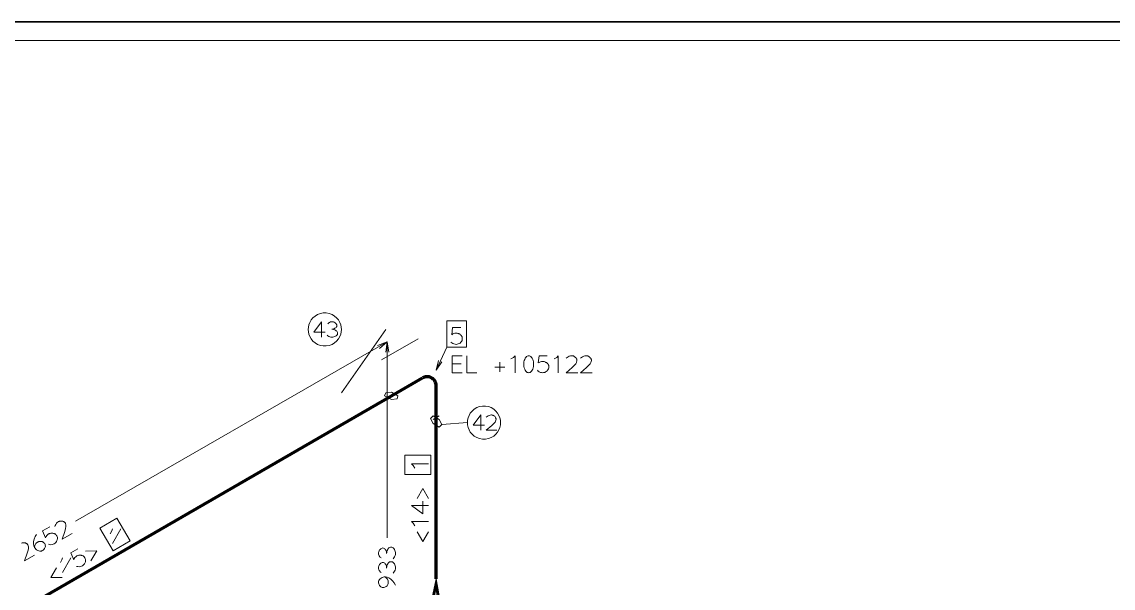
# Model space of a CAD drawing. Header units: millimetres. Extents: x 8 to 586, y 8 to 412.
# Drawn here: x 185.4 to 361.8, y 320.5 to 412 of the extents above; entities that cross this region are included whole.
import ezdxf

# ---------------------------------------------------------------- set-up
doc = ezdxf.new("R2010")
doc.units = ezdxf.units.MM
for name, color, linetype in [('BORDER', 7, 'Continuous'), ('SOURCE_PIPE', 7, 'Continuous'), ('SOURCE_TRACE', 8, 'Continuous')]:
    doc.layers.add(name, color=color, linetype=linetype)

msp = doc.modelspace()

# ---------------------------------------------------------------- linework, layer by layer
at = {"layer": 'BORDER', "lineweight": 35}
msp.add_lwpolyline([(8, 8), (586, 8), (586, 412), (8, 412)], close=True, dxfattribs=at)
at = {"layer": 'BORDER', "lineweight": 18}
msp.add_lwpolyline([(11, 11), (583, 11), (583, 409), (11, 409)], close=True, dxfattribs=at)
at = {"layer": 'SOURCE_PIPE', "lineweight": 70}
for p, q in [((245.13, 351.55), (250.19, 354.45)), ((252.36, 347.39), (252.36, 353.21)), ((148.77, 295.91), (245.13, 351.55)), ((252.36, 321.95), (252.36, 347.39))]:
    msp.add_line(p, q, dxfattribs=at)
msp.add_lwpolyline([(252.36, 353.21), (252.36, 353.36), (252.31, 353.53), (252.27, 353.68), (252.21, 353.83), (252.14, 353.98), (252.04, 354.13), (251.91, 354.23), (251.78, 354.36), (251.63, 354.45), (251.49, 354.53), (251.31, 354.6), (251.15, 354.64), (250.98, 354.64), (250.81, 354.64), (250.64, 354.62), (250.49, 354.57), (250.34, 354.51), (250.19, 354.45)], dxfattribs=at)
at = {"layer": 'SOURCE_TRACE', "lineweight": 13}
for p, q in [((237.06, 352.06), (244.22, 362.27)), ((194.07, 331.27), (244.47, 360.27)), ((243.54, 357.37), (249.45, 360.78)), ((243.54, 357.37), (249.45, 360.78)), ((244.47, 328.6), (244.47, 360.27)), ((252.36, 355.7), (254.1, 359.44)), ((254.95, 356.71), (256.44, 356.71)), ((262.68, 355.43), (262.68, 356.98)), ((265.13, 355.28), (265.13, 358.03)), ((272.12, 355.28), (272.12, 358.03)), ((261.88, 356.2), (263.47, 356.2)), ((273.41, 355.28), (275.26, 355.28)), ((275.73, 355.28), (277.6, 355.28)), ((244.05, 350.97), (245.13, 351.55)), ((251.87, 347.73), (252.87, 348.3)), ((253.27, 346.9), (257.43, 347.22)), ((260.47, 345.98), (262.17, 345.98)), ((248.4, 340.54), (251.15, 340.54)), ((200.02, 327.66), (201.4, 330.05)), ((248.4, 331.22), (251.15, 331.22)), ((191.91, 328.37), (193.52, 329.3)), ((185.83, 324.87), (187.44, 325.81)), ((191.95, 323.01), (193.31, 325.38))]:
    msp.add_line(p, q, dxfattribs=at)
for points in [[(231.68, 362.27), (231.72, 361.89), (231.79, 361.51), (231.96, 361.12), (232.15, 360.74), (232.45, 360.4), (232.81, 360.1), (233.21, 359.86), (233.66, 359.67), (234.13, 359.61), (234.61, 359.61), (235.08, 359.67), (235.55, 359.86), (235.93, 360.1), (236.29, 360.4), (236.59, 360.74), (236.8, 361.12), (236.95, 361.51), (237.04, 361.89), (237.06, 362.27), (237.04, 362.66), (236.95, 363.04), (236.8, 363.42), (236.59, 363.81), (236.29, 364.15), (235.93, 364.45), (235.55, 364.68), (235.08, 364.87), (234.61, 364.94), (234.13, 364.94), (233.66, 364.87), (233.21, 364.68), (232.81, 364.45), (232.45, 364.15), (232.15, 363.81), (231.96, 363.42), (231.79, 363.04), (231.72, 362.66), (231.68, 362.27)], [(233.83, 361.01), (233.83, 363.51), (232.62, 361.85), (234.44, 361.85)], [(234.87, 363.17), (234.93, 363.25), (235.04, 363.34), (235.15, 363.42), (235.29, 363.49), (235.4, 363.51), (235.53, 363.51), (235.66, 363.51), (235.78, 363.49), (235.91, 363.45), (236.04, 363.36), (236.12, 363.3), (236.21, 363.21), (236.27, 363.08), (236.31, 363), (236.31, 362.89), (236.31, 362.78), (236.27, 362.7), (236.21, 362.61), (236.12, 362.53), (236.02, 362.47), (235.89, 362.4), (235.76, 362.36), (235.63, 362.34), (235.51, 362.34), (235.66, 362.32), (235.8, 362.27), (235.95, 362.23), (236.1, 362.17), (236.21, 362.08), (236.31, 362), (236.38, 361.89), (236.42, 361.78), (236.44, 361.68), (236.42, 361.57), (236.4, 361.46), (236.31, 361.36), (236.23, 361.27), (236.12, 361.19), (235.97, 361.12), (235.83, 361.06), (235.68, 361.04), (235.53, 361.01), (235.36, 361.04), (235.19, 361.08), (235.04, 361.16), (234.87, 361.27), (234.74, 361.38)], [(254.89, 361.42), (255.01, 362.61), (256.35, 362.61)], [(243.22, 359.2), (244.47, 360.27), (242.88, 359.69)], [(244.71, 358.6), (244.47, 360.27), (244.22, 358.6)], [(254.76, 360.25), (254.91, 360.12), (255.08, 360.01), (255.25, 359.93), (255.44, 359.88), (255.61, 359.86), (255.78, 359.88), (255.95, 359.93), (256.1, 359.99), (256.24, 360.08), (256.37, 360.2), (256.48, 360.33), (256.56, 360.48), (256.61, 360.63), (256.61, 360.78), (256.61, 360.84), (256.61, 360.93), (256.58, 361.01), (256.56, 361.08), (256.52, 361.16), (256.48, 361.25), (256.42, 361.31), (256.35, 361.38), (256.29, 361.44), (256.22, 361.51), (256.14, 361.55), (256.05, 361.59), (255.97, 361.63), (255.86, 361.65), (255.78, 361.68), (255.69, 361.68), (255.61, 361.68), (255.42, 361.68), (255.22, 361.61), (255.05, 361.55), (254.89, 361.42)], [(252.78, 357.28), (252.36, 355.7), (253.27, 357.05)], [(256.56, 358.03), (254.95, 358.03), (254.95, 355.28), (256.56, 355.28)], [(257.35, 358.03), (257.35, 355.28), (258.96, 355.28)], [(264.45, 357.52), (264.89, 357.77), (265.13, 358.03)], [(267.34, 355.28), (267.46, 355.3), (267.57, 355.34), (267.7, 355.43), (267.8, 355.53), (267.89, 355.68), (267.99, 355.85), (268.06, 356.07), (268.1, 356.3), (268.14, 356.54), (268.14, 356.79), (268.1, 357.03), (268.06, 357.24), (267.99, 357.45), (267.89, 357.64), (267.8, 357.77), (267.7, 357.9), (267.57, 357.97), (267.46, 358.01), (267.34, 358.03), (267.23, 358.01), (267.12, 357.97), (267, 357.9), (266.89, 357.77), (266.78, 357.64), (266.7, 357.45), (266.61, 357.24), (266.57, 357.03), (266.55, 356.79), (266.55, 356.54), (266.57, 356.3), (266.61, 356.07), (266.7, 355.85), (266.78, 355.68), (266.89, 355.53), (267, 355.43), (267.12, 355.34), (267.23, 355.3), (267.34, 355.28)], [(268.74, 355.68), (268.89, 355.56), (269.06, 355.45), (269.25, 355.34), (269.42, 355.3), (269.61, 355.28), (269.76, 355.3), (269.93, 355.34), (270.08, 355.41), (270.25, 355.51), (270.35, 355.62), (270.46, 355.77), (270.54, 355.9), (270.59, 356.05), (270.61, 356.2), (270.61, 356.28), (270.59, 356.37), (270.59, 356.43), (270.54, 356.52), (270.52, 356.6), (270.46, 356.66), (270.42, 356.73), (270.35, 356.81), (270.29, 356.88), (270.2, 356.92), (270.12, 356.96), (270.04, 357.01), (269.95, 357.05), (269.86, 357.09), (269.78, 357.11), (269.69, 357.11), (269.61, 357.11), (269.4, 357.09), (269.23, 357.05), (269.06, 356.96), (268.87, 356.86)], [(268.87, 356.86), (269.01, 358.03), (270.33, 358.03)], [(271.44, 357.52), (271.88, 357.77), (272.12, 358.03)], [(273.41, 357.64), (273.56, 357.77), (273.71, 357.88), (273.9, 357.97), (274.09, 358.01), (274.26, 358.03), (274.35, 358.03), (274.41, 358.01), (274.5, 358.01), (274.58, 357.99), (274.65, 357.94), (274.71, 357.92), (274.77, 357.88), (274.86, 357.82), (274.92, 357.77), (274.96, 357.71), (275.01, 357.67), (275.05, 357.6), (275.09, 357.52), (275.11, 357.47), (275.13, 357.41), (275.13, 357.35), (275.13, 357.26), (275.09, 356.94), (274.96, 356.73), (274.75, 356.49), (274.39, 356.13), (273.41, 355.28)], [(275.73, 357.64), (275.9, 357.77), (276.05, 357.88), (276.24, 357.97), (276.43, 358.01), (276.6, 358.03), (276.69, 358.03), (276.75, 358.01), (276.81, 358.01), (276.9, 357.99), (276.98, 357.94), (277.05, 357.92), (277.13, 357.88), (277.2, 357.82), (277.24, 357.77), (277.3, 357.71), (277.34, 357.67), (277.39, 357.6), (277.43, 357.52), (277.45, 357.47), (277.45, 357.41), (277.47, 357.35), (277.47, 357.26), (277.41, 356.94), (277.28, 356.73), (277.09, 356.49), (276.71, 356.13), (275.73, 355.28)], [(245.13, 350.97), (246.05, 351.06), (246.19, 351.55), (245.13, 352.12), (244.22, 352.06), (244.05, 351.55), (245.13, 350.97)], [(262.79, 347.22), (262.77, 347.6), (262.68, 347.98), (262.53, 348.37), (262.32, 348.75), (262.02, 349.09), (261.68, 349.39), (261.28, 349.65), (260.83, 349.82), (260.37, 349.9), (259.88, 349.9), (259.39, 349.82), (258.94, 349.65), (258.54, 349.39), (258.18, 349.09), (257.9, 348.75), (257.69, 348.37), (257.54, 347.98), (257.46, 347.6), (257.43, 347.22), (257.46, 346.85), (257.54, 346.45), (257.69, 346.07), (257.9, 345.7), (258.18, 345.34), (258.54, 345.04), (258.94, 344.79), (259.39, 344.64), (259.88, 344.55), (260.37, 344.55), (260.83, 344.64), (261.28, 344.79), (261.68, 345.04), (262.02, 345.34), (262.32, 345.7), (262.53, 346.07), (262.68, 346.45), (262.77, 346.85), (262.79, 347.22)], [(252.87, 347.73), (253.27, 346.9), (252.87, 346.47), (251.87, 347.07), (251.44, 347.9), (251.87, 348.3), (252.87, 347.73)], [(259.58, 345.98), (259.58, 348.47), (258.37, 346.81), (260.18, 346.81)], [(260.47, 348.09), (260.62, 348.22), (260.77, 348.33), (260.94, 348.39), (261.11, 348.45), (261.26, 348.47), (261.34, 348.47), (261.41, 348.45), (261.47, 348.45), (261.56, 348.43), (261.62, 348.39), (261.68, 348.37), (261.73, 348.33), (261.81, 348.28), (261.85, 348.24), (261.9, 348.18), (261.94, 348.13), (261.98, 348.07), (262, 348.01), (262.02, 347.96), (262.05, 347.9), (262.07, 347.84), (262.07, 347.77), (262, 347.47), (261.9, 347.28), (261.71, 347.07), (261.37, 346.75), (260.47, 345.98)], [(248.91, 339.88), (248.66, 340.31), (248.4, 340.54)], [(251.15, 334.98), (250.23, 336.58), (249.32, 334.98)], [(251.15, 333.82), (248.4, 333.82), (250.23, 332.5), (250.23, 334.51)], [(197.98, 330.18), (200.72, 331.76), (202.89, 328.09), (200.15, 326.51), (197.98, 330.18)], [(189.21, 328.62), (188.72, 329.71), (189.89, 330.39)], [(190.72, 330.41), (190.8, 330.58), (190.89, 330.77), (190.99, 330.95), (191.12, 331.07), (191.27, 331.18), (191.33, 331.22), (191.42, 331.24), (191.48, 331.27), (191.57, 331.29), (191.63, 331.31), (191.71, 331.31), (191.8, 331.31), (191.88, 331.31), (191.95, 331.29), (192.03, 331.27), (192.1, 331.24), (192.16, 331.2), (192.22, 331.16), (192.29, 331.12), (192.33, 331.07), (192.37, 331.01), (192.42, 330.97), (192.52, 330.65), (192.52, 330.41), (192.46, 330.09), (192.31, 329.6), (191.91, 328.37)], [(199.68, 329.26), (199.94, 329.71), (200.02, 330.05)], [(248.91, 330.54), (248.66, 330.99), (248.4, 331.22)], [(187.74, 329.13), (187.55, 328.79), (187.38, 328.41), (187.29, 328.02), (187.27, 327.66), (187.32, 327.32), (187.42, 327.04), (187.53, 326.91), (187.63, 326.79), (187.78, 326.66), (187.95, 326.57), (188.12, 326.51), (188.29, 326.45), (188.44, 326.45), (188.57, 326.47), (188.68, 326.53), (188.82, 326.62), (188.93, 326.72), (189.04, 326.85), (189.1, 326.98), (189.16, 327.11), (189.19, 327.26), (189.16, 327.41), (189.14, 327.53), (189.08, 327.66), (189.06, 327.7), (189.02, 327.77), (188.95, 327.81), (188.91, 327.85), (188.85, 327.9), (188.78, 327.94), (188.72, 327.96), (188.65, 328), (188.57, 328), (188.51, 328.02), (188.42, 328.02), (188.36, 328.02), (188.27, 328.02), (188.21, 328), (188.14, 327.98), (188.08, 327.96), (188.02, 327.94), (187.76, 327.77), (187.66, 327.66), (187.57, 327.55), (187.51, 327.38), (187.42, 327.04)], [(189.67, 327.55), (189.89, 327.51), (190.08, 327.49), (190.27, 327.51), (190.46, 327.55), (190.63, 327.64), (190.76, 327.73), (190.89, 327.85), (190.97, 327.98), (191.06, 328.15), (191.12, 328.3), (191.14, 328.49), (191.14, 328.64), (191.1, 328.79), (191.03, 328.92), (190.99, 329), (190.95, 329.07), (190.89, 329.11), (190.82, 329.18), (190.76, 329.22), (190.67, 329.26), (190.59, 329.3), (190.5, 329.32), (190.42, 329.35), (190.33, 329.37), (190.23, 329.37), (190.14, 329.37), (190.06, 329.35), (189.95, 329.32), (189.87, 329.3), (189.78, 329.26), (189.7, 329.22), (189.55, 329.11), (189.42, 328.98), (189.31, 328.81), (189.21, 328.62)], [(251.15, 329.58), (250.23, 327.98), (249.32, 329.58)], [(185.34, 327.75), (185.42, 327.77), (185.51, 327.79), (185.57, 327.79), (185.66, 327.81), (185.74, 327.81), (185.83, 327.79), (185.89, 327.79), (185.98, 327.77), (186.04, 327.73), (186.1, 327.7), (186.17, 327.66), (186.23, 327.62), (186.27, 327.55), (186.32, 327.51), (186.34, 327.47), (186.47, 327.15), (186.47, 326.89), (186.4, 326.6), (186.25, 326.1), (185.83, 324.87)], [(193.78, 325.06), (193.29, 326.15), (194.43, 326.83)], [(196.56, 324.89), (197.49, 326.49), (195.67, 326.47)], [(243.48, 325.36), (243.35, 325.44), (243.26, 325.55), (243.18, 325.68), (243.11, 325.81), (243.07, 325.96), (243.07, 326.08), (243.07, 326.23), (243.09, 326.36), (243.16, 326.51), (243.22, 326.64), (243.3, 326.74), (243.43, 326.83), (243.54, 326.89), (243.64, 326.94), (243.77, 326.96), (243.86, 326.94), (243.96, 326.89), (244.07, 326.83), (244.15, 326.72), (244.24, 326.62), (244.3, 326.49), (244.35, 326.34), (244.37, 326.21), (244.37, 326.06), (244.39, 326.23), (244.41, 326.38), (244.47, 326.55), (244.56, 326.7), (244.64, 326.85), (244.75, 326.96), (244.86, 327.02), (244.98, 327.09), (245.09, 327.09), (245.22, 327.09), (245.32, 327.04), (245.43, 326.96), (245.54, 326.85), (245.64, 326.72), (245.71, 326.57), (245.77, 326.4), (245.79, 326.25), (245.81, 326.08), (245.79, 325.89), (245.75, 325.72), (245.64, 325.53), (245.54, 325.38), (245.41, 325.23)], [(191.63, 324.59), (191.86, 325.04), (191.95, 325.38)], [(194.24, 323.99), (194.43, 323.95), (194.63, 323.93), (194.82, 323.95), (195.01, 324.01), (195.18, 324.08), (195.31, 324.16), (195.43, 324.29), (195.54, 324.42), (195.6, 324.59), (195.67, 324.74), (195.69, 324.93), (195.69, 325.08), (195.65, 325.23), (195.58, 325.38), (195.54, 325.44), (195.5, 325.51), (195.45, 325.55), (195.37, 325.61), (195.31, 325.68), (195.24, 325.7), (195.16, 325.74), (195.05, 325.76), (194.97, 325.78), (194.88, 325.81), (194.77, 325.81), (194.69, 325.81), (194.6, 325.78), (194.5, 325.76), (194.43, 325.74), (194.33, 325.7), (194.26, 325.68), (194.12, 325.55), (193.97, 325.42), (193.86, 325.25), (193.78, 325.06)], [(243.48, 323.01), (243.35, 323.1), (243.26, 323.23), (243.18, 323.33), (243.11, 323.48), (243.07, 323.61), (243.07, 323.76), (243.07, 323.89), (243.09, 324.04), (243.16, 324.16), (243.22, 324.31), (243.3, 324.42), (243.43, 324.51), (243.54, 324.57), (243.64, 324.61), (243.77, 324.61), (243.86, 324.61), (243.96, 324.57), (244.07, 324.48), (244.15, 324.4), (244.24, 324.29), (244.3, 324.16), (244.35, 324.01), (244.37, 323.87), (244.37, 323.72), (244.39, 323.89), (244.41, 324.06), (244.47, 324.23), (244.56, 324.38), (244.64, 324.51), (244.75, 324.61), (244.86, 324.7), (244.98, 324.74), (245.09, 324.74), (245.22, 324.74), (245.32, 324.7), (245.43, 324.63), (245.54, 324.51), (245.64, 324.4), (245.71, 324.25), (245.77, 324.08), (245.79, 323.91), (245.81, 323.76), (245.79, 323.57), (245.75, 323.38), (245.64, 323.2), (245.54, 323.03), (245.41, 322.88)], [(191.88, 322.18), (190.06, 322.18), (190.97, 323.76)], [(245.81, 320.96), (245.6, 321.33), (245.34, 321.65), (245.07, 321.92), (244.75, 322.12), (244.45, 322.24), (244.13, 322.29), (243.98, 322.27), (243.81, 322.22), (243.64, 322.18), (243.48, 322.07), (243.33, 321.97), (243.22, 321.84), (243.13, 321.71), (243.07, 321.58), (243.07, 321.48), (243.07, 321.33), (243.11, 321.16), (243.16, 321.03), (243.24, 320.88), (243.33, 320.77), (243.43, 320.69), (243.56, 320.6), (243.67, 320.56), (243.79, 320.56), (243.94, 320.56), (244.07, 320.6), (244.2, 320.67), (244.32, 320.75), (244.43, 320.84), (244.52, 320.96), (244.58, 321.07), (244.6, 321.22), (244.62, 321.35), (244.6, 321.65), (244.58, 321.8), (244.52, 321.9), (244.41, 322.05), (244.13, 322.29)], [(253.44, 315.95), (252.36, 321.95), (251.36, 317.19)], [(253.36, 316.04), (252.36, 321.43), (251.44, 317.13)], [(252.36, 316.61), (252.36, 321.95)], [(253.19, 316.12), (252.36, 320.86), (251.61, 317.04)]]:
    msp.add_lwpolyline(points, dxfattribs=at)
for points in [[(254.1, 359.44), (257.26, 359.44), (257.26, 363.68), (254.1, 363.68)], [(245.13, 350.97), (246.05, 351.06), (246.19, 351.55), (245.13, 352.12), (244.22, 352.06), (244.05, 351.55), (245.13, 350.97)], [(252.87, 347.73), (253.27, 346.9), (252.87, 346.47), (251.87, 347.07), (251.44, 347.9), (251.87, 348.3), (252.87, 347.73)], [(247.3, 338.81), (251.53, 338.81), (251.53, 341.97), (247.3, 341.97)]]:
    msp.add_lwpolyline(points, close=True, dxfattribs=at)

doc.saveas('drawing.dxf')
